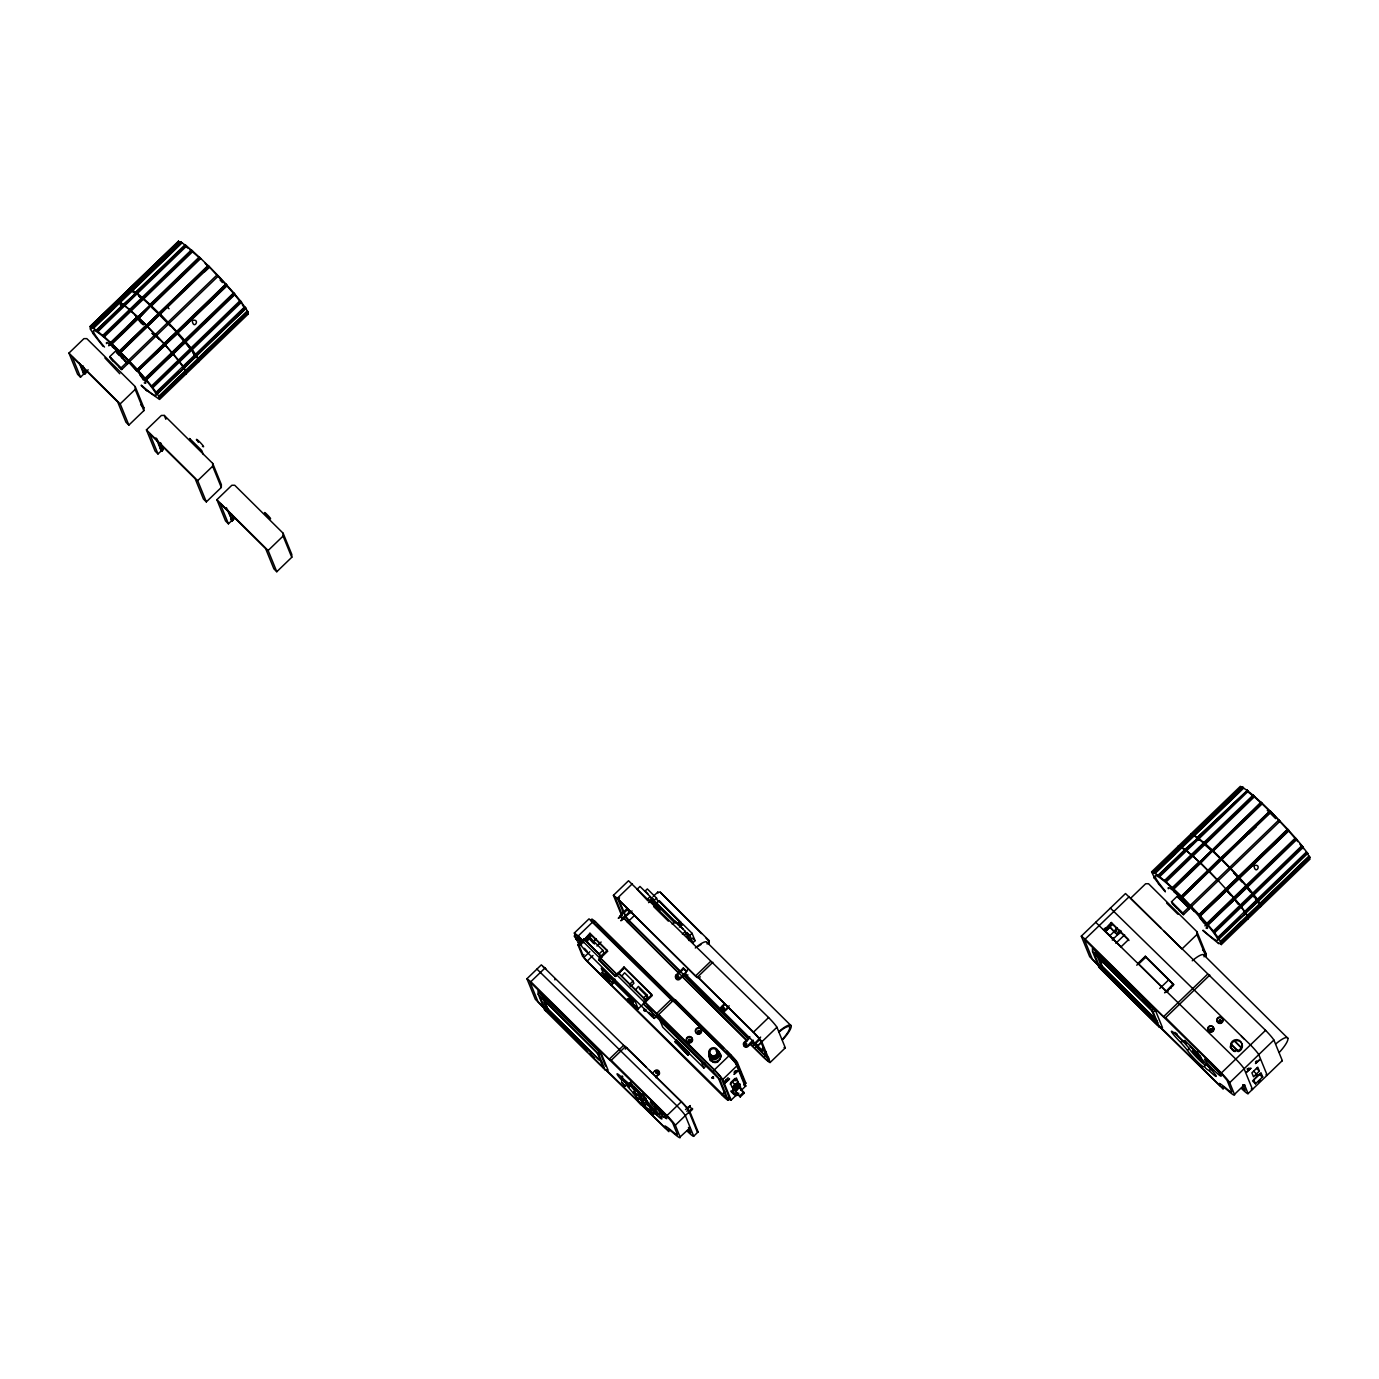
<?xml version="1.0" encoding="UTF-8"?>
<svg xmlns="http://www.w3.org/2000/svg" width="1379" height="1379" viewBox="0 0 1379 1379"><rect width="100%" height="100%" fill="white"/><g stroke="black" fill="none" stroke-linecap="round" stroke-linejoin="round"><path stroke-width="1.5" d="M687.88 1108.061L688.897 1106.803M726.595 1079.119L725.957 1079.981M728.06 1077.62L727.612 1078.74M80.516 377.174L72.242 356.885L117.68 401.944L125.954 422.215L128.868 425.094L143.83 410.666L135.176 389.43L135.228 386.62L86.808 338.631L83.929 338.631L68.95 353.076L77.603 374.295L80.516 377.174L88.153 369.813M143.83 410.666L143.881 407.839L135.228 386.62M157.999 453.967L149.708 433.695L195.163 478.737L203.437 499.026L206.333 501.904L221.312 487.459L212.642 466.24L212.694 463.413L164.273 415.424L161.395 415.441L146.433 429.869L155.086 451.088L157.999 453.967L163.136 449.158L162.015 447.796L160.55 449.209L161.222 450.847M221.312 487.459L221.364 484.65L212.694 463.413M228.431 523.813L220.157 503.525L265.613 548.566L273.887 568.855L276.783 571.733L291.762 557.288L283.091 536.069L283.143 533.242L234.723 485.253L231.844 485.27L216.882 499.698L225.535 520.934L228.431 523.813L233.568 518.987L232.465 517.625L231 519.038L231.672 520.693M291.762 557.288L291.814 554.479L283.143 533.242M708.651 940.168L708.996 943.65L708.651 940.168L660.231 892.179L657.645 892.179L653.112 896.557M1196.955 931.739L1206.004 953.889L1205.953 956.423L1196.903 934.548L1196.955 931.739L1148.535 883.732L1145.656 883.749L1130.694 898.194L1160.842 928.067M1205.574 955.785L1205.625 952.958L1202.591 949.959M544.843 1007.549L544.602 1009.893L605.053 1069.828L608.122 1070.276L601.33 1053.642L538.051 990.915L538.189 994.207L544.602 1009.893L546.067 1008.48M1098.96 967.317L1092.564 951.631L1092.427 948.338L1155.705 1011.066L1162.497 1027.7L1159.411 1027.252L1098.96 967.317L1099.011 964.507M645.648 1009.635C642.752 1012.393 646.682 1007.101 643.924 1010.6M658.076 1073.465L656.766 1071.362L656.094 1073.483M688.707 1040.714L690.224 1039.576M690.534 1039.973L688.983 1040.835M697.791 1031.682L699.636 1031.199L697.808 1031.94M1211.124 1028.786L1210.124 1030.061M1210.141 1029.544L1210.383 1030.492M1211.986 1030.285L1210.469 1030.906M1212.089 1030.044L1211.779 1028.717M1212.434 1030.889L1211.986 1029.768M1219.191 1021.012L1221.104 1020.512L1219.226 1021.27M192.422 319.032L190.957 320.445M1254.166 864.15L1252.684 865.564M589.936 933.255L590.333 934.204L581.524 942.684L589.936 933.255L607.191 950.355L600.037 957.905L616.844 974.557L623.98 967.007L651.853 994.621L644.7 1002.171L715.184 1070.897A10.342 0.983 46 0 1 721.096 1077.792L729.698 1098.649L728.181 1100.166A10.342 0.983 46 0 1 723.682 1096.753L586.73 961.025L582.576 956.164L577.87 944.649L579.352 943.236L577.922 941.84L579.525 945.735M729.698 1098.649L729.646 1098.753A10.342 0.983 46 0 1 728.664 1098.322M723.716 1048.04L595.142 921.465L591.97 919.052L590.505 920.465L672.262 1000.792L673.728 999.379L675.865 1000.327L731.335 1055.331A10.342 0.983 46 0 1 737.248 1062.226L745.832 1083.084L744.332 1084.601A10.342 0.983 46 0 1 743.988 1084.549M745.798 1083.187L745.832 1083.084A10.342 0.983 46 0 1 743.867 1082.032M679.157 977.728L677.158 977.47L679.157 977.211M699.687 1032.164L699.498 1030.699M554.944 979.883L554.944 978.935M690.017 1106.561L690.258 1105.579L685.501 1109.561M734.835 1086.876L736.265 1085.411M735.421 1087.135L737.093 1085.825L735.593 1086.652M620.498 916.397L619.947 916.966M1116.266 929.205L1115.249 931.032L1116.335 930.67M1248.995 1067.984L1247.512 1069.708M755.399 1043.265L755.847 1042.507L755.02 1043.627M727.216 1079.292L723.665 1081.86M735.403 1070.811L734.369 1071.69M736.317 1070.518L734.111 1072.638M626.721 908.761L630.013 912.708L626.721 908.761L618.275 918.242L619.809 917.535M629.548 911.588L620.826 920.776L632.047 910.95M760.639 1037.111L753.348 1044.92L754.882 1044.213M761.966 1041.352L755.899 1047.454L762.156 1042.214M757.76 1045.989L758.398 1045.041L756.933 1046.454L757.76 1045.989L762.294 1050.402M1119.317 931.29L1117.8 933.566L1119.782 932.428M1247.323 1069.225L1247.323 1068.587M113.647 308.189L92.91 328.185L89.859 326.754L129.023 289.038L131.936 290.555L119.766 302.294L117.784 301.742L116.853 300.777L129.023 289.038M179.511 242.204L130.195 289.711L129.264 288.745L178.443 241.325L181.494 242.756L180.632 241.808L131.453 289.228L132.315 290.176L176.874 247.203M129.264 288.745L178.58 241.239M94.341 324.065L106.183 312.637M124.351 295.106L128.919 290.71M129.298 290.348L132.367 287.384M140.055 279.971L146.208 274.042M163.101 257.735L172.323 248.841M119.577 302.466L117.594 301.915L90.773 327.719L90.807 329.271M117.784 301.742L129.954 290.004M166.325 255.149L170.944 250.702M92.048 327.237L119.146 301.76L92.048 327.237L92.91 328.185M118.904 301.346L131.074 289.607L118.904 301.346L124.076 305.138L136.245 293.417L131.074 289.607M131.453 289.228L181.063 242.049L185.786 245.617L185.045 244.755L135.883 292.176L142.813 298.071L148.949 292.141M93.341 328.426L120.007 302.708L123.886 305.328L97.219 331.046L92.479 327.478M120.197 302.518L132.367 290.779M131.884 289.469L132.746 290.417L181.925 242.997M97.219 331.046L96.478 330.184L123.145 304.466L130.264 310.189L140.899 299.915M124.024 304.811L136.193 293.072L123.334 304.276L130.074 310.361L129.505 309.637L102.822 335.356L111.044 342.957L122.886 331.529M96.478 330.184L123.834 304.983M187.372 255.098L191.974 250.65L185.751 245.272L135.883 292.176M181.183 250.064L136.624 293.037L132.746 290.417M97.168 330.701L97.909 331.581L124.575 305.845M124.765 305.673L136.935 293.934L142.416 298.45L141.847 297.726L129.695 309.448L130.264 310.189M137.314 293.572L186.493 246.151M142.813 298.071L142.244 297.347L191.405 249.927L199.627 257.528L165.808 290.124M106.355 333.218L103.391 336.08L97.909 331.581M112.285 327.512L128.592 311.792M152.035 289.176L184.303 258.063M129.505 309.637L130.402 310.413L103.735 336.148L102.822 335.356M137.9 317.049L150.07 305.328L137.9 317.049L131.16 310.964L130.591 310.241L142.761 298.502L141.847 297.726M162.739 293.089L150.449 304.949L143.14 298.14L192.319 250.719M104.304 336.872L130.971 311.154L130.402 310.413M131.16 310.964L143.33 299.226L142.761 298.502M143.709 298.864L192.888 251.443M110.682 342.423L137.348 316.705L146.295 325.478L119.611 351.197L111.044 342.957M150.087 304.414L199.265 256.994L208.195 265.768L159.033 313.188L150.449 304.949M127.333 327.237L137.348 316.705M111.733 343.405L138.4 317.687M146.484 325.306L158.637 313.567L146.484 325.306L138.951 318.049L150.759 305.776L149.708 304.793M151.138 305.397L200.317 257.976M82.826 371.813L84.309 370.399L85.153 371.02L83.671 372.433L82.826 371.813L79.189 362.867M112.095 343.94L138.762 318.221M138.951 318.049L150.759 305.776M151.5 305.931L200.679 258.511M83.74 374.054L83.068 372.399L84.533 370.985L85.963 372.916L84.515 374.295L83.55 373.588M83.878 373.364L85.36 371.951M85.222 372.64L84.395 374.209L85.808 372.554M113.233 361.108L109.734 356.678L115.767 350.869L127.764 363.711L121.731 369.538L118.904 366.728M119.49 350.904L146.157 325.168L164.256 343.974L137.572 369.693L119.611 351.197M159.033 313.188L208.074 265.475L217.348 275.593A45.059 4.275 46 0 1 241.515 303.535M170.875 325.858A45.059 4.275 46 0 0 168.169 323.014L159.326 313.309L208.505 265.888M161.412 316.136L159.619 313.585L208.781 266.164L218.382 275.955L169.1 323.427L178.046 332.839L227.207 285.419L218.382 275.955M120.628 352.024L159.654 314.378M209.212 266.595L159.619 313.585M120.749 352.334L147.415 326.599L146.346 324.996M147.605 326.427L159.774 314.688L158.516 313.257M209.332 266.905L160.154 314.326L169.203 323.375M204.85 271.663L209.28 267.405L205.109 263.372M115.767 350.869L121.973 357.799L123.403 356.42M128.661 360.195L167.686 322.565L168.824 323.737L129.798 361.384M167.962 322.255L217.244 274.766M110.406 358.316L121.731 369.538L121.059 367.917L127.092 362.091M137.228 369.503L163.894 343.785M155.224 334.528L164.084 343.595L176.253 331.856L177.667 333.218L138.279 370.658L146.536 379.794L173.202 354.075L165.135 344.767L177.667 333.218M176.633 331.494L225.811 284.074M164.084 343.595L176.598 332.063M176.995 331.684L226.156 284.264M226.863 285.229L235.102 294.365L185.941 341.785L177.701 332.649L227.207 285.419M138.279 370.658L165.308 345.129L164.446 343.785M145.054 378.311L171.72 352.593L173.392 353.903L185.562 342.164L177.305 333.028M171.91 352.403L184.079 340.665M184.458 340.303L233.637 292.882M145.622 378.742L184.648 341.096M185.027 340.734L234.206 293.313M128.868 425.094L120.197 403.875L135.176 389.43M152.242 386.706L178.908 360.988L179.615 361.884L152.931 387.602L145.967 379.363L157.809 367.934M165.221 360.798L173.202 354.075M184.993 341.733L191.957 349.956L179.804 361.694L172.823 353.472L185.562 342.164M203.816 323.582L234.551 293.934L241.515 302.173L192.353 349.594L185.372 341.354L197.662 329.512M151.5 386.068L178.167 360.35L179.804 361.694M178.356 360.178L190.526 348.439M190.905 348.06L240.084 300.639M179.098 360.815L191.267 349.077M191.647 348.697L240.825 301.277M159.602 379.811L178.874 361.246L179.615 361.884M191.233 349.318L179.063 361.057L184.286 367.831L196.456 356.092L191.233 349.318L191.957 349.956M197.749 343.026L231.569 310.43M157.43 393.739L184.096 368.003L157.43 393.739L156.12 392.274L182.804 366.555L178.874 361.246M182.993 366.366L195.163 354.627M196.404 355.075L246.014 308.31L196.835 355.73L195.542 354.265L244.704 306.845L240.773 301.536L241.515 302.173M178.787 371.485L156.568 392.929L159.705 397.773L186.217 371.675M191.026 359.695L183.424 367.021L186.561 371.865L198.731 360.126L195.594 355.282L196.456 356.092M199.11 359.764L195.973 354.92L245.152 307.5L248.272 312.343L199.11 359.764L198.18 358.85L247.358 311.43L248.272 312.343M196.008 355.437L184.286 367.831M158.619 396.48L185.286 370.761L183.235 367.21M185.475 370.572L197.645 358.833M198.024 358.471L247.203 311.051M191.715 365.09L185.631 370.951L186.251 373.726M248.117 311.964L158.809 398.41L158.775 396.859L185.441 371.141L185.475 372.692M197.835 360.764L198.766 361.729L159.585 399.445L146.191 390.033M198.076 360.471L199.007 361.436L248.306 313.947L247.358 311.43M160.309 448.623L161.774 447.192L162.619 447.83L161.153 449.244L160.309 448.623L155.93 437.884M162.825 448.744L161.033 450.381L161.998 451.105L163.136 449.158M161.877 451.019L163.291 449.347M206.333 501.904L197.68 480.668L212.642 466.24M226.38 507.713L231.603 519.073L233.068 517.659L231.655 514.177M231.81 519.986L233.275 518.573M232.327 520.848L233.568 518.987L232.327 520.848L231.482 520.211L233.74 519.176M276.783 571.733L268.129 550.514L283.091 536.069M587.506 1051.884L535.311 999.258L526.933 978.745L541.326 964.852L681.416 1101.649A12.394 1.172 46 0 1 689.724 1111.353L698.119 1131.935L693.723 1136.175A12.394 1.172 46 0 1 687.397 1131.366M575.715 936.41L574.336 933.031L589.005 918.879L592.884 921.827L729.095 1055.676A12.394 1.172 46 0 1 737.403 1065.364L745.798 1085.945L741.402 1090.203M621.791 915.863L613.414 895.333L628.531 880.75L768.603 1017.547A12.394 1.172 46 0 1 776.929 1027.252L785.323 1047.833L770.206 1062.416A12.394 1.172 46 0 1 763.88 1057.59L750.142 1043.989M579.456 938.341L577.077 940.633L574.353 936.048L575.836 934.634L582.8 940.806M526.933 978.745L530.812 981.693L545.222 967.817M574.336 933.031L578.215 935.979L592.884 921.827M613.414 895.333L617.292 898.298L632.409 883.715M575.664 939.237L577.129 937.823M574.353 936.048L577.525 938.444L578.99 937.03M593.677 922.879L595.142 921.465M622.377 915.242L614.913 896.936L618.068 899.349L619.533 897.936M644.7 1002.171L643.424 1004.05L718.58 1078.516L726.664 1098.322L587.126 961.129L583.92 957.388L579.301 946.063L582.059 943.391M585.506 940.547L588.454 937.72L593.349 943.202M583.748 938.754L585.265 941.15L591.143 935.565M586.575 941.564L590.35 937.927L602.847 950.321L604.002 953.13L600.227 956.767L599.072 953.958L586.644 941.754M624.239 912.726L627.186 909.899M582.576 956.164L584.041 954.751M583.92 957.388L589.781 951.717M596.952 946.028L601.123 942.012M647.234 899.367L650.164 896.54L640.011 886.456L637.081 889.3L647.82 900.78M746.78 1040.369L627.29 921.913L628.755 920.5L624.601 915.656M587.126 961.129L593.004 955.475M748.487 1038.904L629.152 920.603L633.995 915.932M627.876 922.499L629.341 921.086M648.578 902.659L651.526 899.832L650.164 896.54M647.975 893.885L645.113 891.058L647.32 888.938L656.542 898.091L654.336 900.211L651.509 897.401M599.072 953.958L602.847 950.321M656.473 903.452L659.041 900.59L681.192 922.551L682.002 924.533L679.33 927.102M623.98 967.007L624.359 967.937L615.568 976.435L598.762 959.784L600.037 957.905M598.762 959.784L607.57 951.303L607.191 950.355M546.015 1011.307L547.48 1009.876L559.581 1021.891M602.571 976.435L604.036 975.022L601.261 968.23L635.426 1002.102L638.201 1008.876L629.479 1000.24L628.824 998.637L633.513 1002.55L630.582 998L607.07 974.677L604.985 973.419L612.741 983.658L604.036 975.022M615.31 976.194L624.118 967.696M612.086 982.055L615.034 979.228M672.228 924.137L675.158 921.31L685.311 931.377L689.086 940.581M611.276 985.071L614.189 982.262L630.927 998.844L628.014 1001.654M681.312 922.827L678.64 925.412L681.192 922.551M683.157 929.36L680.623 926.274L682.829 924.154L692.051 933.29L695.068 940.702L692.879 942.822L690.017 939.995L687.001 932.583L684.811 934.703M633.013 981.09L633.909 983.296L630.686 986.381L629.807 984.192L633.013 981.09L624.601 972.764L621.601 976.401M682.381 934.204L685.311 931.377M692.879 942.822L689.862 935.41L692.051 933.29M646.803 994.759L647.699 996.965L644.476 1000.051L643.597 997.862L646.803 994.759L638.391 986.433L635.391 990.07M636.719 1010.29L642.597 1004.636M643.424 1004.05L652.233 995.569L624.359 967.937M676.124 974.936L683.312 968.006L686.708 971.368L679.519 978.314A2.465 2.379 -22.2 0 1 676.072 978.332A2.465 2.379 -22.2 0 1 676.124 974.936L676.468 975.798A2.465 2.379 -22.2 0 0 676.417 979.176A2.465 2.379 -22.2 0 0 679.864 979.159L684.174 975.143M676.468 975.798L683.708 968.954L683.312 968.006M603.433 1067.949L597.417 1053.194L599.469 1051.212M601.33 1053.642L598.641 1054.125L538.189 994.207L539.654 992.794L600.106 1052.711L598.641 1054.125L605.053 1069.828M530.812 981.693L609.122 1059.313L623.532 1045.437M644.51 1001.688L656.525 1013.599L671.194 999.447M617.292 898.298L695.602 975.918L710.719 961.335M643.235 1003.584L656.128 1016.357L657.593 1014.944M578.68 938.737L581.869 946.58L584.472 949.614L652.37 1016.926L654.353 1018.426L656.025 1016.806M609.122 1059.313L611.259 1060.279L625.652 1046.385M656.525 1013.599L658.662 1014.565L673.331 1000.396M695.602 975.918L697.74 976.866L712.857 962.283M625.256 1049.143L626.721 1047.73L646.492 1067.312M656.128 1016.357L658.248 1017.306L659.714 1015.892M672.262 1000.792L674.4 1001.74L675.865 1000.327M618.068 899.349L696.671 977.263L698.808 978.211L700.273 976.797M622.119 1080.602A11.79 1.12 46 0 1 617.085 1073.793A11.79 1.12 46 0 1 624.135 1079.585L629.152 1083.86L631.117 1081.825M675.038 1041.559L676.503 1040.145L689.241 1052.78L688.224 1055.314L675.038 1041.559L688.224 1055.314M626.273 1084.187L628.962 1086.842L631.772 1084.135M675.486 1042.679L676.503 1040.145M652.215 1073.414L655.042 1070.69A2.465 2.379 -22.2 0 1 658.507 1070.673A2.465 2.379 -22.2 0 1 658.438 1074.051L655.921 1077.671M729.198 1005.808L724.94 1009.911A2.465 2.379 -22.2 0 1 721.493 1009.928A2.465 2.379 -22.2 0 1 721.545 1006.549L724.389 1003.809M638.201 1099.235C631.323 1092.289 641.597 1101.218 638.201 1099.235A11.79 1.12 46 0 1 633.099 1092.857L634.909 1091.117M728.164 1007.997L725.285 1010.755A2.465 2.379 -22.2 0 1 721.838 1010.773A2.465 2.379 -22.2 0 1 721.889 1007.394L724.768 1004.619M655.611 1076.792L658.438 1074.051M687.776 1054.194L689.241 1052.78M644.976 1095.874L642.166 1098.598L643.079 1100.838L645.889 1098.115M646.872 1100.528L644.062 1103.252L644.976 1105.493L647.785 1102.769M703.928 1068.001L701.308 1061.606L660.127 1020.77L662.73 1027.165L703.928 1068.001L705.824 1066.157L704.531 1062.95M605.726 1069.966L668.867 1131.659L667.97 1129.091A29.735 2.81 46 0 1 673.986 1133.521L674.952 1134.348A21.823 2.068 46 0 0 680.226 1137.296L675.331 1125.23A12.394 1.172 46 0 0 667.005 1115.542L681.416 1101.649M736.989 1094.443L731.129 1100.097L722.734 1079.516A12.394 1.172 46 0 0 714.408 1069.828L729.095 1055.676M770.206 1062.416L761.811 1041.834A12.394 1.172 46 0 0 753.486 1032.13L768.603 1017.547M658.248 1017.306L712.995 1071.586L714.46 1070.156M674.4 1001.74L729.146 1056.004L730.611 1054.59M753.279 1040.162L747.521 1045.713A2.465 2.379 -22.2 0 1 744.057 1045.73A2.465 2.379 -22.2 0 1 744.126 1042.352L749.866 1036.801M752.158 1042.558L747.866 1046.558A2.465 2.379 -22.2 0 1 744.419 1046.575A2.465 2.379 -22.2 0 1 744.47 1043.196L748.728 1039.094M755.347 1043.782L759.657 1039.628M686.863 1111.405L688.104 1109.63A10.342 0.983 46 0 0 682.191 1102.735L649.526 1070.328M728.215 1100.08L719.855 1079.585L721.32 1078.171M744.367 1084.497L736.007 1064.002L737.472 1062.588M675.331 1125.23L689.724 1111.353M722.734 1079.516L737.403 1065.364M761.811 1041.834L776.929 1027.252M688.552 1113.181C694.533 1107.147 693.603 1109.785 688.38 1106.785M730.542 1082.756L734.938 1078.499L738.006 1081.894L732.146 1087.548L730.525 1083.584M730.232 1084.17L736.386 1077.93L738.006 1081.894M721.769 1094.598L724.716 1091.772M751.555 1041.938L763.794 1054.073L766.31 1051.643M680.106 1136.951L690.224 1127.66A21.823 2.068 46 0 1 688.759 1127.608M749.831 1043.386L763.552 1056.986L765.707 1056.228A10.342 0.983 46 0 0 768.775 1058.9M732.732 1087.928L733.887 1090.048L732.732 1087.928C734.714 1080.533 741.195 1086.29 737.972 1082.877M733.197 1088.393L738.437 1083.342M733.404 1089.6L738.644 1084.532M739.816 1084.325L733.18 1090.737L734.783 1094.667C735.438 1092.185 736.179 1098.667 738.782 1093.133M741.402 1090.599L739.609 1083.48L732.37 1090.461L734.059 1094.581L731.198 1091.685M739.799 1095.822L743.643 1092.116L739.299 1087.807L735.438 1091.513L740.247 1096.926L744.091 1093.219L743.643 1092.116M1155.55 1022.856L1089.686 956.681L1081.308 936.169L1125.505 893.54L1265.577 1030.337A12.394 1.172 46 0 1 1273.886 1040.042L1282.298 1060.623L1248.098 1093.599A12.394 1.172 46 0 1 1241.772 1088.789M1159.118 884.267L1153.895 877.509L1154.757 878.302L1151.586 871.856L1190.766 834.157L1193.68 835.674L1192.818 834.726L1180.648 846.465L1185.819 850.257L1193.421 842.931M1238.618 792.322L1194.059 835.295L1191.008 833.847L1240.324 786.358L1243.22 787.874M1152.516 872.821L1241.238 787.323M1178.631 847.93L1183.199 843.534M1217.312 810.645L1220.381 807.68M1158.946 876.165L1158.205 875.303L1184.889 849.567L1185.63 850.447L1158.946 876.165L1153.792 872.355L1193.249 834.95L1197.972 838.518M1193.197 834.347L1242.807 787.168L1193.197 834.347L1194.059 835.295M1081.308 936.169L1085.187 939.116L1129.384 896.505M1175.391 853.308L1154.654 873.303L1151.741 871.787M1189.112 840.07L1181.51 847.395L1178.269 846.137L1181.32 847.585M1155.085 873.545L1181.751 847.826L1185.63 850.447M1181.941 847.637L1194.111 835.898M1193.628 834.588L1194.49 835.536L1243.668 788.116L1247.53 790.736M1185.078 849.395L1197.937 838.191L1185.078 849.395L1191.801 855.48L1191.232 854.756L1164.565 880.474L1165.134 881.198L1190.318 856.911M1197.627 837.294L1247.478 790.391L1197.627 837.294L1198.368 838.156L1242.927 795.183M1158.205 875.303L1185.578 850.102L1184.889 849.567M1121.213 946.683L1128.556 939.599L1111.302 922.499L1104.165 930.049M1158.894 875.82L1159.653 876.682L1186.319 850.964M1204.16 843.569L1198.679 839.053L1186.509 850.791L1191.99 855.29L1204.16 843.569L1203.591 842.845L1191.422 854.566L1199.454 862.358L1172.771 888.076L1164.565 880.474M1198.317 837.811L1199.058 838.673L1248.219 791.253L1253.718 795.769M1104.355 930.532L1111.698 923.447L1111.302 922.499M1104.803 931.325L1107.561 928.653M1105.406 931.204L1109.819 926.964L1116.076 933.549L1113.801 931.221L1114.422 931.98M1104.803 928.705L1106.648 930.48L1112.198 924.654M1238.342 810.593L1204.539 843.19L1203.97 842.466L1253.149 795.045L1254.045 795.821L1204.884 843.258L1212.193 850.067L1260.992 802.113L1269.938 810.886L1220.76 858.307L1211.831 849.533M1242.962 806.146L1252.184 797.252M1165.462 881.267L1192.145 855.532L1191.232 854.756M1203.591 842.845L1204.488 843.62L1192.335 855.359L1191.422 854.566M1109.905 935.651L1114.301 931.411M1166.048 881.991L1192.714 856.256M1204.488 843.62L1205.074 844.344L1192.904 856.083L1199.644 862.168L1211.796 850.429L1199.644 862.168M1205.453 843.982L1254.614 796.562L1261.354 802.647L1258.286 805.612M1094.168 953.51L1095.633 952.096L1153.258 1009.204L1151.793 1010.617L1157.808 1025.373L1100.183 968.248L1094.168 953.51L1151.793 1010.617M1112.629 939.547L1121.42 931.066M1172.409 887.542L1199.092 861.823L1208.021 870.597L1220.26 858.376L1181.355 896.316L1172.771 888.076M1219.863 842.655L1252.132 811.541M1115.835 943.305L1124.643 934.807M1173.477 888.524L1200.144 862.806M1181.355 896.316L1208.021 870.597L1200.333 862.616L1212.503 850.895L1211.451 849.895M1212.882 850.515L1262.044 803.095M1173.839 889.059L1200.506 863.34M1200.695 863.151L1212.503 850.895M1213.244 851.05L1262.406 803.629M1100.046 964.593L1103.579 961.18L1115.577 973.074M1100.183 968.248L1102.235 966.265L1097.736 955.216M1176.39 907.641L1171.478 901.797L1177.511 895.988L1189.508 908.83L1183.475 914.656L1179.217 910.45M1220.76 858.307L1270.231 811.007L1221.07 858.427L1221.88 859.996M1270.524 811.283L1221.346 858.703L1239.79 877.958L1288.951 830.537L1270.524 811.283L1279.074 820.712A45.059 4.275 46 0 1 1297.829 841.638M1218.278 880.647L1227.051 890.248L1200.368 915.966L1182.355 897.143L1209.038 871.407L1207.901 870.287M1218.209 880.767L1209.228 871.235L1221.398 859.496L1220.26 858.376M1221.777 859.134L1270.938 811.714M1182.492 897.436L1209.038 871.407M1209.349 871.545L1221.398 859.496M1221.897 859.427L1271.076 812.007M1248.857 833.899L1256.252 826.762M1181.234 900.521L1183.716 902.917L1185.147 901.521M1190.284 905.382L1229.43 867.667L1230.568 868.856L1191.422 906.555M1229.706 867.374L1278.988 819.884M1172.133 903.417L1183.475 914.656L1182.803 913.019L1188.836 907.21M1230.826 868.546L1280.126 821.074M1173.805 984.606L1145.346 956.25L1138.02 963.335L1166.875 992.208M1136.744 965.214L1145.484 956.94M1138.399 964.266L1145.742 957.198L1145.346 956.25M1198.972 914.622L1225.638 888.903M1237.997 876.975L1225.828 888.714L1227.241 890.076L1239.393 878.337L1230.568 868.856M1238.376 876.613L1287.538 829.193M1199.316 914.811L1225.983 889.093M1226.172 888.903L1238.342 877.165M1238.721 876.803L1287.9 829.382M1226.689 890.058L1234.929 899.194L1208.263 924.913L1200.023 915.777L1227.051 890.248M1239.049 878.147L1247.288 887.283L1235.119 899.005L1226.879 889.869L1239.393 878.337M1288.607 830.348L1296.846 839.483L1247.667 886.904L1239.428 877.768L1288.951 830.537M1206.797 923.43L1233.464 897.695M1233.653 897.522L1245.823 885.783M1246.202 885.421L1295.364 838.001M1207.349 923.861L1234.033 898.125M1234.222 897.953L1246.375 886.214M1246.771 885.852L1295.932 838.432M1196.903 934.548L1181.941 948.993L1163.859 931.066M1240.652 906.106L1241.341 907.003L1214.675 932.721L1207.694 924.482L1235.119 899.005M1247.288 887.283L1234.567 898.574L1241.531 906.813L1253.701 895.074L1253.011 894.195L1213.934 932.083L1219.174 938.84L1245.84 913.122L1218.726 938.185M1296.846 839.483L1303.258 847.292L1254.08 894.712L1247.116 886.473L1250.184 883.508M1256.338 877.578L1288.589 846.465M1213.244 931.187L1239.911 905.469L1241.531 906.813M1240.1 905.279L1252.27 893.558L1246.719 886.852M1252.649 893.178L1301.81 845.758M1303.258 847.292L1302.517 846.654L1307.74 853.411L1258.579 900.832L1253.356 894.075L1302.552 846.396M1159.739 988.519L1168.547 980.021M1217.864 937.392L1244.53 911.674L1240.617 906.365L1241.341 907.003M1245.582 912.295L1258.2 901.211L1246.03 912.95L1244.72 911.485L1256.89 899.746L1252.959 894.437M1257.269 899.384L1306.447 851.963M1241.255 921.965L1220.518 941.978L1221.432 942.891L1218.312 938.048L1240.531 916.604M1302.276 857.066L1257.717 900.039L1260.854 904.883L1259.923 903.969L1309.085 856.549L1310.016 857.462L1220.398 943.598L1218.415 943.046M1307.309 852.756L1258.579 900.832M1173.219 983.865L1164.6 992.828M1165.445 992.466L1172.771 985.382M1165.841 992.294L1170.771 987.536M1220.363 941.598L1247.03 915.88L1244.978 912.329L1245.84 913.122M1247.219 915.69L1259.389 903.952L1257.338 900.401L1245.168 912.14L1248.288 916.983L1260.458 905.245L1259.389 903.952M1259.768 903.59L1308.93 856.169L1306.896 852.618L1307.74 853.411M1254.976 908.727L1247.374 916.07L1248.133 918.776M1221.277 942.512L1248.098 917.173L1247.03 915.88M1260.699 904.503L1309.86 857.083L1308.93 856.169M1220.398 943.598L1221.329 944.563L1260.492 906.848L1259.544 904.331M1308.981 858.169L1310.05 859.065L1260.889 906.486L1259.82 905.589M1085.187 939.116L1163.497 1016.737L1207.694 974.126M1163.497 1016.737L1165.634 1017.702L1209.814 975.074M1203.781 1066.45A11.79 1.12 46 0 1 1202.178 1066.001L1200.661 1064.76A11.79 1.12 46 0 1 1187.474 1050.281L1180.717 1042.438L1183.682 1040.99A11.79 1.12 46 0 1 1188.646 1044.351A11.79 1.12 46 0 1 1198.334 1054.711L1206.953 1065.209A11.79 1.12 46 0 1 1216.226 1076.016A11.79 1.12 46 0 1 1209.176 1070.638C1200.747 1066.432 1205.987 1061.416 1210.986 1068.897L1209.176 1070.638M1187.474 1050.281L1189.129 1048.23L1182.527 1040.697A11.79 1.12 46 0 1 1174.908 1032.337M1160.101 1027.389L1223.225 1089.082L1222.346 1086.514A29.735 2.81 46 0 1 1228.361 1090.944L1229.327 1091.772A21.823 2.068 46 0 0 1234.584 1094.719L1229.706 1082.653A12.394 1.172 46 0 0 1221.38 1072.965L1265.577 1030.337M1229.706 1082.653L1273.886 1040.042M1234.481 1094.374L1244.479 1084.739L1248.098 1093.599M1259.372 1071.138L1253.511 1076.792L1251.891 1072.845L1257.769 1067.174L1259.372 1071.138L1256.545 1068.329M1255.424 1083.842L1262.664 1076.861L1260.975 1072.741L1253.752 1079.705L1255.424 1083.842L1252.563 1080.929L1259.837 1074.051L1262.664 1076.861M1256.614 1060.916L1255.476 1061.899M713.615 1078.464L711.719 1077.551M1220.88 1021.615C1217.985 1023.252 1219.381 1017.116 1221.001 1020.443M89.859 326.754L116.663 300.95L117.594 301.915M168.824 323.737L176.253 331.856M248.168 314.016L247.237 313.05M198.61 361.815L197.697 360.85M199.007 361.436L198.18 358.85M1190.766 834.157L1191.577 836.743L1190.801 836.208M1229.43 867.667L1221.518 859.806M1218.088 880.836L1209.159 871.718M1260.492 906.848L1259.423 905.969M1221.329 944.563L1220.518 941.978M746.66 1045.747L745.16 1044.886L746.694 1044.006M1092.564 951.631L1153.016 1011.548L1155.705 1011.066M132.315 290.176L129.402 288.659M192.474 442.331L200.455 450.45M623.222 1080.498L626.669 1083.722M626.928 1084.359L625.98 1082.687M635.547 1089.651L636.184 1090.858M641.907 1102.149L643.166 1102.838M652.508 1108.992C652.922 1111.577 659.748 1115.215 652.06 1109.268M655.387 1112.577L653.836 1110.474M1221.087 1020.994L1219.829 1022.563M1210.831 1030.751L1210.004 1028.734L1212.003 1029.286M624.584 1046.764L626.721 1047.73M1180.648 846.465L1153.792 872.355M1218.846 943.753L1202.988 930.722M1194.49 835.536L1198.368 838.156M637.822 1094.495L639.597 1096.167M1210.141 1029.941L1211.865 1028.958M713.632 1077.051C710.685 1079.809 714.943 1074.482 711.909 1078.016M1110.388 908.123L1250.46 1044.92A12.394 1.172 46 0 1 1258.768 1054.625L1267.18 1075.206A12.394 1.172 46 0 1 1265.939 1074.81M1095.702 922.275L1235.774 1059.072A12.394 1.172 46 0 1 1244.099 1068.777L1252.494 1089.358A12.394 1.172 46 0 1 1251.253 1088.962M1241.841 1087.928L1245.099 1090.41L1242.824 1084.842M103.063 346.319L92.6 333.046M593.47 920.655L595.918 922.517M763.794 1054.073L768.689 1057.796M542.826 966.455L545.998 968.868M536.931 969.109L677.003 1105.906A12.394 1.172 46 0 1 685.329 1115.594L693.723 1136.175M687.466 1130.504L690.724 1132.986L688.466 1127.401M1182.492 1040.628L1178.511 1037.008A11.79 1.12 46 0 0 1171.46 1031.63A11.79 1.12 46 0 0 1180.717 1042.438M1199.058 838.673L1204.539 843.19M1159.653 876.682L1165.134 881.198M1196.92 1051.505L1197.92 1052.315M202.437 446.244C207.505 449.657 194.146 435.626 196.783 440.349M269.594 518.401C273.904 521.296 262.562 509.385 264.802 513.384M642.562 1094.081L643.545 1094.892M630.341 1084.721L632.375 1086.1L630.306 1083.032M635.822 1089.944L637.201 1091.013M623.601 1080.602L625.376 1082.274M637.615 1092.392L639.27 1093.65L637.719 1092.289M656.956 1108.526L657.852 1109.112M644.441 1098.718L646.475 1099.821M646.355 1103.372L648.389 1104.751L643.734 1098.856M651.836 1110.405L649.406 1109.026A11.79 1.12 46 0 1 647.802 1108.578L646.286 1107.337A11.79 1.12 46 0 1 642.355 1103.648M1203.97 842.466L1204.884 843.258M1252.27 893.558L1253.701 895.074M142.244 297.347L143.14 298.14M192.353 349.594L191.612 348.956L195.542 354.265M129.695 309.448L130.591 310.241M152.931 387.602L152.207 386.965L156.12 392.274M145.864 389.981L146.76 390.757L141.244 385.603M644.441 1002.309L615.896 974.022M1205.074 844.344L1211.796 850.429M1177.511 895.988L1178.769 898.143M1218.071 1070.087L1210.521 1062.226M1183.492 1041.059L1186.75 1043.541L1184.664 1040.456M1213.158 1070.363L1206.625 1063.709M143.33 299.226L150.07 305.328M130.971 311.154L137.71 317.239M647.199 1006.084L648.096 1006.773L647.527 1005.929M657.318 1108.819L660.024 1111.646M638.063 1094.874L639.994 1096.788M1256.89 899.746L1258.2 901.211M1199.282 861.634L1200.333 862.616M1244.53 911.674L1246.03 912.95M244.704 306.845L246.014 308.31M137.538 316.515L138.59 317.515M182.804 366.555L184.096 368.003M763.552 1056.986L764.242 1057.641A10.342 0.983 46 0 0 768.741 1061.072L760.174 1040.111A10.342 0.983 46 0 0 754.261 1033.216L698.808 978.211M1269.438 810.99L1262.957 804.733A45.059 4.275 46 0 0 1247.168 791.494M1212.865 851.429L1220.381 858.686M151.121 306.31L158.637 313.567M144.536 324.358L139.313 319.325A45.059 4.275 46 0 0 136.349 316.584M268.836 517.694L267.078 515.953M636.615 1090.634L638.098 1092.151M654.439 1111.612L653.456 1110.629M640.511 1099.821L643.062 1102.941M640.408 1099.925L642.942 1102.7M654.008 1112.439L654.801 1113.215A11.79 1.12 46 0 0 661.851 1118.593A11.79 1.12 46 0 0 652.595 1107.785L643.976 1097.288A11.79 1.12 46 0 0 634.288 1086.928A11.79 1.12 46 0 0 629.307 1083.566M1192.111 836.743L1191.042 835.45L1191.956 836.363L1191.921 834.812M1208.09 870.115L1209.228 871.235M1181.234 896.005L1182.355 897.143M1178.166 897.608L1181.01 900.418M1171.478 901.797L1182.803 913.019M1166.617 903.055L1177.959 914.277M1204.091 955.251L1287.831 1038.249A19.047 4.378 -45.3 0 1 1279.436 1052.246M1241.393 1036.215L1244.427 1039.232M1234.946 1041.266L1241.221 1047.506M1234.343 1040.938L1241.686 1048.23M1111.698 923.447L1128.953 940.547M1145.742 957.198L1173.598 984.813M1231.119 1044.058L1238.463 1051.332M1231.499 1045.006L1237.704 1051.057M1259.544 1074.344L1262.371 1077.137M1114.732 932.445L1109.819 926.964M1230.051 1046.937L1234.464 1051.298M1253.614 1071.155L1256.441 1073.965M1103.39 929.291L1121.523 947.27M1165.634 1017.702L1221.38 1072.965M1123.058 980.503L1133.555 990.898M1142.553 999.809L1150.034 1007.239M1102.235 966.265L1156.826 1020.374M1101.545 966.076L1155.499 1019.564M1157.757 1022.46L1101.649 966.834L1095.633 952.096M1100.718 966.472L1103.734 969.454M1114.284 979.917L1121.816 987.381M1129.349 994.845L1139.899 1005.308M1145.915 1011.272L1154.964 1020.236M1103.2 970.42L1092.358 959.094L1084.29 939.358L1220.587 1072.741L1227.034 1080.24L1231.637 1091.547A17.737 1.672 46 0 1 1230.068 1091.478L1229.516 1091.082A17.737 1.672 46 0 1 1227.448 1089.444A33.82 3.206 46 0 0 1219.277 1083.411L1220.294 1085.928L1153.637 1020.408M1107.785 974.97L1116.956 984.054M1123.075 990.105L1130.711 997.689M1138.347 1005.257L1145.983 1012.824M167.773 307.517L169.048 308.775M197.8 359.212L198.731 360.126M185.286 370.761L186.372 372.054M116.439 352.49L119.266 355.299M124.937 360.919L127.764 363.711L121.973 357.799M701.48 933.617L660.231 892.179M706.014 938.116L709.03 941.116M707.134 942.478L791.098 1025.7A19.047 4.378 -45.3 0 1 782.72 1039.697M109.734 356.678L121.059 367.917M659.369 901.435L681.536 923.396M682.002 924.533L659.041 900.59M678.468 922.344L681.416 925.275M687.001 932.583L689.862 935.41M692.448 938.082L695.068 940.702M651.491 897.97L682.881 929.084M656.37 903.176L678.52 925.137M104.89 357.937L119.766 373.743M651.526 899.832L675.038 923.154M649.595 899.797L660.058 910.174M653.698 906.606L668.384 921.172M140.865 404.84L143.881 407.839M68.95 353.076L120.197 403.875M146.433 429.869L197.68 480.668M216.882 499.698L268.129 550.514M697.74 976.866L753.486 1032.13M683.656 968.851L685.397 970.626L685.018 969.696M754.882 1042.662L757.433 1045.179M685.811 974.591L754.641 1042.817M628.755 920.5L681.174 972.454M684.225 975.487L748.245 1038.956M751.296 1041.972L754.347 1044.989M757.399 1048.023L765.017 1055.573M678.416 972.884L623.067 917.345M683.001 977.418L747.09 1040.955M619.809 915.984L622.36 918.517M726.733 1051.039L736.196 1061.537M597.4 924.344L674.055 1000.309M590.333 934.204L607.57 951.303M734.921 1079.654L735.11 1080.929M740.73 1088.945L740.937 1090.134M639.287 988.622L647.699 996.965M744.091 1093.219L738.713 1086.376L734.869 1090.082L740.247 1096.926M732.249 1081.912L735.076 1084.721M585.489 939.961L588.402 942.84M618.223 972.54L629.807 984.192M630.237 984.468L643.597 997.862M584.093 939.202L602.14 957.112M618.619 973.436L646.13 1000.689M658.662 1014.565L714.408 1069.828M578.215 935.979L582.593 940.323M599.848 957.422L616.637 974.074M582.852 941.254L600.882 959.129M577.525 938.444L581.317 942.219M598.572 959.319L615.568 976.435M581.524 942.684L575.853 937.634L577.077 940.633M730.973 1090.892L734.783 1094.667M616.275 982.296L613.448 979.486L614.603 982.313M577.87 944.649L579.301 946.063M601.33 972.609L610.07 981.262M628.324 999.361L635.943 1006.929M627.376 998.724L636.512 1007.773M611.259 1060.279L667.005 1115.542M654.68 1105.872L662.316 1114.784M659.627 1112.112L662.42 1114.68M597.417 1053.194L539.792 996.086L545.825 1010.824L547.877 1008.842L543.36 997.793M638.132 1094.598L643.183 1100.735L640.39 1098.167M649.768 1106.148L656.611 1112.715L657.421 1115.059L650.698 1108.388L649.871 1106.044M626.376 1084.084L629.065 1086.755L621.326 1077.947L622.239 1080.188L621.429 1077.844M640.494 1098.08L643.183 1100.735M650.785 1108.285L657.524 1114.956M638.684 1097.925L644.165 1103.148L645.079 1105.389L642.39 1102.717L644.976 1105.493M602.502 1063.002L547.153 1008.308L544.015 1000.637M598.969 1059.882L546.222 1007.601L544.033 1002.24M562.615 1024.89L591.384 1053.401M546.343 1009.049L550.859 1013.531M559.908 1022.477L568.941 1031.44M576.474 1038.921L587.023 1049.367M548.894 1013.048L537.982 1001.671L529.932 981.934L666.229 1115.318L672.659 1122.816L677.261 1134.124A17.737 1.672 46 0 1 675.693 1134.055L675.141 1133.659A17.737 1.672 46 0 1 673.073 1132.004A33.82 3.206 46 0 0 664.902 1125.988L665.919 1128.505L606.45 1070.104M554.944 1019.047L564.028 1028.062M571.613 1035.577L579.18 1043.076M589.781 1053.59L594.332 1058.089M590.54 1054.901L601.175 1065.433M626.342 1085.014L633.099 1092.857M1183.716 902.917L1189.508 908.83M147.415 326.599L155.62 335.131A45.059 4.275 46 0 1 159.654 339.389M152.724 332.563L155.431 335.304A45.059 4.275 46 0 1 159.464 339.562M152.276 333.218L154.638 335.631M152.086 333.408L154.448 335.804M581.852 941.323L583.507 942.753L582.231 941.133M729.146 1056.004L729.87 1056.745A10.342 0.983 46 0 1 735.783 1063.64L736.007 1064.002M712.995 1071.586L713.719 1072.328A10.342 0.983 46 0 1 719.631 1079.205L719.855 1079.585M1247.409 917.621L1248.323 918.586L1247.064 917.88M1178.459 845.965L1179.338 847.034M178.443 241.325L179.391 243.842L178.615 243.29M128.885 289.107L129.798 290.073M185.527 372.571L186.406 373.657M629.703 1084.842L634.495 1090.41M641.838 1094.202L646.113 1099.184M1242.358 786.926L1243.668 788.116M1180.458 846.637L1181.751 847.826M118.715 301.518L120.007 302.708M137.572 369.693L138.641 370.848M647.751 1005.584L650.354 1008.618L654.353 1018.426M1198.782 1054.452L1190.198 1046.42L1200.85 1057.245M164.946 344.94L171.72 352.593M265.44 514.16L266.216 515.039M197.542 441.246L198.455 442.28M593.746 942.995L594.59 944.029M636.633 1091.341L635.926 1090.324M640.097 1096.684L640.787 1097.718M624.515 1081.894L623.704 1080.964M624.411 1081.998L623.463 1080.619M1246.788 789.874L1248.219 791.253M1197.231 837.656L1198.679 839.053M135.504 292.538L136.935 293.934M123.145 304.466L123.886 305.328M629.152 920.603L625.928 916.863L618.671 899.091M623.118 917.069L627.29 921.913M231 519.038L232.293 520.572M160.55 449.209L161.998 451.105M83.068 372.399L84.378 373.933M1234.377 898.763L1239.911 905.469M1165.358 891.868L1158.394 883.629L1159.084 884.525M172.634 353.645L178.167 360.35M659.765 1111.112L660.282 1111.991M657.318 1109.423L656.818 1108.544M640.528 1097.184L641.045 1098.063M1253.149 795.045L1254.614 796.562M1213.968 931.825L1214.675 932.721M699.705 1031.164L698.119 1030.337L697.912 1032.164M690.241 1039.266L690.689 1040.18M690.603 1039.938L689.017 1039.111L688.966 1041.162M688.621 1040.473L690.207 1041.3L690.5 1039.714M1240.79 906.175L1244.72 911.485M1199.782 1055.659L1200.488 1056.607M1176.459 1033.336L1177.166 1034.302M622.101 1075.913L622.808 1076.878M1105.113 927.998L1106.648 930.48M93.014 333.201L90.049 328.719M1256.717 900.384L1257.131 902.676M1153.016 1011.548L1159.411 1027.252M737.007 1063.519L743.471 1079.361M657.645 892.179L658.024 893.127M735.99 1086.98L737.11 1089.72M656.542 898.091L658.042 901.797M735.49 1093.995L736.162 1095.65M617.878 899.177L623.842 913.812M689.086 1111.853L696.688 1130.487M629.048 994.948L630.203 997.775M655.042 1070.69L655.387 1071.535A2.465 2.379 -22.2 0 1 655.904 1071.155M590.35 937.927L591.488 940.737M654.784 1105.768L655.594 1108.113M628.048 1084.601L628.962 1086.842M600.106 1052.711L605.553 1066.036M232.465 517.625L233.137 519.28M228.052 510.385L231.603 519.073M203.316 454.484L201.679 450.45L189.612 438.488L190.716 441.177M164.273 415.424L165.859 419.285M160.498 442.607L162.619 447.83M162.015 447.796L162.688 449.433M156.896 438.815L161.153 449.244M83.016 365.814L85.153 371.02M80.137 363.746L83.671 372.433M643.717 1010.135L645.148 1011.307L645.7 1009.618M1244.479 1084.739L1244.582 1085.083A21.823 2.068 46 0 1 1243.117 1085.032M1167.927 990.277L1168.116 991.26M1309.085 856.549L1309.119 858.1M1259.923 903.969L1259.958 905.52M1244.547 913.432L1244.565 914.777M195.387 357.557L193.198 352.197A45.059 4.275 46 0 0 177.615 333.149M658.352 1071.138A2.465 2.379 -22.2 0 1 658.783 1074.896M745.798 1085.945A12.394 1.172 46 0 1 744.039 1085.17M731.129 1100.097A12.394 1.172 46 0 1 728.078 1098.287M720.338 1054.09A5.775 5.602 -22.2 0 1 721.062 1056.9M718.097 1061.778A5.775 5.602 -22.2 0 1 712.34 1061.813M711.168 1060.916A5.775 5.602 -22.2 0 1 709.789 1055.504M701.239 1032.681A3.068 2.982 -22.2 0 1 696.067 1032.923A3.068 2.982 -22.2 0 1 698.136 1028.251A3.068 2.982 -22.2 0 1 701.549 1031.957M716.511 1050.557A5.775 5.602 -22.2 0 1 720.459 1057.417A5.775 5.602 -22.2 0 1 713.339 1061.416A5.775 5.602 -22.2 0 1 709.392 1054.556M1192.249 960.784A19.047 4.378 -45.3 0 1 1204.091 956.836M1282.298 1060.623A12.394 1.172 46 0 1 1281.832 1060.692M1120.696 932.049A4.103 0.948 -45.3 0 1 1116.628 934.686A4.103 0.948 -45.3 0 1 1119.938 930.222M1116.628 930.98A4.103 0.948 -45.3 0 1 1115.87 931.566M1114.077 931.825A4.103 0.948 -45.3 0 1 1117.404 927.688M1170.874 988.398A4.103 3.965 -22.2 0 1 1171.305 987.433M1171.96 986.606A4.103 3.965 -22.2 0 1 1172.822 985.968M1275.971 1043.765A19.047 4.378 -45.3 0 1 1287.831 1038.249M1205.591 1064.709A11.79 1.12 46 0 1 1198.541 1059.331A11.79 1.12 46 0 1 1189.284 1048.54M1219.812 1072.293A11.79 1.12 46 0 1 1208.263 1060.261M1112.267 937.979A4.103 0.948 -45.3 0 1 1112.25 940.047M1235.084 1051.608A5.775 5.602 -22.2 0 1 1231.154 1044.748A5.775 5.602 -22.2 0 1 1238.273 1040.749A5.775 5.602 -22.2 0 1 1242.203 1047.609M1241.6 1048.971A5.775 5.602 -22.2 0 1 1238.066 1051.608M1173.994 891.92A24.874 2.362 46 0 1 1194.369 911.571M1199.454 917.38A24.874 2.362 46 0 1 1203.798 922.999M1204.987 925.05A24.874 2.362 46 0 1 1205.005 925.947M1168.323 888.714A28.183 2.672 46 0 1 1190.284 906.744A28.183 2.672 46 0 1 1205.987 927.981M1226.793 890.369A45.059 4.275 46 0 1 1231.085 895.23M1236.101 901.159A45.059 4.275 46 0 1 1238.256 903.831M1196.472 838.604A45.059 4.275 46 0 1 1198.989 840.225M1203.246 843.517A45.059 4.275 46 0 1 1210.452 849.792M1233.567 872.769A45.059 4.275 46 0 1 1241.876 881.905M1245.858 886.525A45.059 4.275 46 0 1 1250.408 892.092M1252.718 895.092A45.059 4.275 46 0 1 1254.545 897.677M1255.493 899.142A45.059 4.275 46 0 1 1256.7 901.418M1164.996 890.713A45.059 4.275 46 0 1 1165.6 882.301A45.059 4.275 46 0 1 1211.71 930.153A45.059 4.275 46 0 1 1203.074 930.222M1226.603 890.558A45.059 4.275 46 0 1 1230.913 895.419M1235.912 901.332A45.059 4.275 46 0 1 1238.066 904.003M1196.851 838.242A45.059 4.275 46 0 1 1199.368 839.845M1203.626 843.138A45.059 4.275 46 0 1 1210.831 849.412M1233.946 872.39A45.059 4.275 46 0 1 1242.255 881.543M1246.254 886.163A45.059 4.275 46 0 1 1250.805 891.713M1253.097 894.73A45.059 4.275 46 0 1 1254.924 897.298M1299.966 844.293A45.059 4.275 46 0 1 1303.241 848.654M1267.301 810.387A34.354 3.258 46 0 1 1275.644 818.626M710.426 1060.675A5.999 5.809 -22.2 0 1 709.909 1056.262M719.976 1054.297A5.361 5.206 -22.2 0 1 720.648 1056.9M720.441 1058.262A5.361 5.206 -22.2 0 1 719.89 1059.52M719.011 1060.606A5.361 5.206 -22.2 0 1 710.168 1055.59M717.011 1049.798A5.361 5.206 -22.2 0 1 718.821 1056.917A5.361 5.206 -22.2 0 1 711.495 1058.865A5.361 5.206 -22.2 0 1 709.668 1051.746M717.873 1053.366A3.758 3.637 -22.2 0 1 714.667 1057.952A3.758 3.637 -22.2 0 1 710.513 1054.349M716.184 1051.16A3.758 3.637 -22.2 0 1 716.942 1051.746M713.805 1057.072A3.758 3.637 -22.2 0 1 712.84 1056.952M711.943 1056.59A3.758 3.637 -22.2 0 1 710.254 1054.366M716.563 1050.815A3.758 3.637 -22.2 0 1 717.149 1051.574M716.287 1049.436A4.706 4.568 -22.2 0 1 718.097 1055.331A4.706 4.568 -22.2 0 1 712.185 1057.727A4.706 4.568 -22.2 0 1 709.375 1052.246M108.872 345.853A24.874 2.362 46 0 1 110.01 345.284M112.251 346.801A24.874 2.362 46 0 1 122.231 355.713M128.247 361.781A24.874 2.362 46 0 1 136.555 370.899M139.779 374.795A24.874 2.362 46 0 1 143.244 379.932M106.579 343.595A28.183 2.672 46 0 1 128.54 361.626A28.183 2.672 46 0 1 144.243 382.862M140.865 322.583A30.7 2.913 46 0 1 143.382 324.875M120.473 304.656A45.059 4.275 46 0 1 122.559 305.224M135.108 315.119A45.059 4.275 46 0 1 139.503 319.152M138.417 319.859A33.941 3.223 46 0 1 142.502 323.582M138.796 296.261A45.059 4.275 46 0 1 141.503 298.398M151.673 307.414A45.059 4.275 46 0 1 170.479 326.22M177.219 333.528A45.059 4.275 46 0 1 190.974 349.973M192.801 352.559A45.059 4.275 46 0 1 194.473 355.282M104.494 347.06A45.059 4.275 46 0 1 103.063 336.51A45.059 4.275 46 0 1 149.639 384.603A45.059 4.275 46 0 1 141.33 385.103M120.283 304.828A45.059 4.275 46 0 1 122.369 305.414M139.538 321.221A33.941 3.223 46 0 1 142.313 323.772M133.022 292.538A45.059 4.275 46 0 1 135.108 293.124M139.193 295.882A45.059 4.275 46 0 1 141.882 298.019M149.087 304.311A45.059 4.275 46 0 1 152.052 307.034M185.424 246.393A45.059 4.275 46 0 1 188.354 248.461M189.647 249.461A45.059 4.275 46 0 1 198.266 256.89M242.359 304.776A45.059 4.275 46 0 1 244.514 308.5M220.088 279.989A34.354 3.258 46 0 1 222.45 282.557M785.323 1047.833A12.394 1.172 46 0 1 784.082 1047.437M698.188 946.373A16.996 3.913 -45.3 0 1 700.963 944.563M695.292 947.994A19.047 4.378 -45.3 0 1 707.134 944.046M779.066 1032.044A16.996 3.913 -45.3 0 1 789.633 1027.114A16.996 3.913 -45.3 0 1 782.152 1039.611M779.256 1031.233A19.047 4.378 -45.3 0 1 791.098 1025.7M764.431 1050.729A14.945 3.43 -45.3 0 1 763.018 1047.282M764.121 1049.729A13.29 3.051 -45.3 0 1 763.483 1048.143M687.949 974.919A14.945 3.43 -45.3 0 1 687.949 969.127M698.119 1131.935A12.394 1.172 46 0 1 696.895 1131.538M655.49 1108.526A11.79 1.12 46 0 1 652.508 1102.941A11.79 1.12 46 0 1 665.885 1116.887A11.79 1.12 46 0 1 659.714 1112.939M650.681 1107.561A11.79 1.12 46 0 1 646.234 1103.907M663.127 1117.128A11.79 1.12 46 0 1 662.058 1116.404M666.953 1116.111A11.79 1.12 46 0 1 663.592 1113.198M655.421 1104.682A11.79 1.12 46 0 1 653.905 1102.838M594.625 940.426L596.09 939.099L594.625 940.426M621.86 919.707L623.325 918.362L621.912 919.569M690.431 1110.509L691.896 1109.181L690.431 1110.509M725.078 1083.015L729.474 1079.016L725.078 1083.015M734.18 1074.241L738.575 1070.242L734.18 1074.241M1118.817 932.48L1120.282 931.153L1118.817 932.48M1246.444 1072.259L1250.839 1068.277L1246.444 1072.259M1255.545 1063.485L1259.941 1059.503L1255.545 1063.485M1256.338 1076.12L1257.803 1074.793L1256.39 1075.999M1258.613 1081.688L1260.078 1080.36L1258.665 1081.567M676.848 976.366C678.054 980.176 679.899 973.66 676.848 976.366M722.268 1007.98C723.475 1011.79 725.32 1005.257 722.268 1007.98M722.613 1008.825C723.82 1012.634 725.664 1006.118 722.613 1008.825M744.85 1043.782C746.056 1047.592 747.901 1041.059 744.85 1043.782M192.181 320.462C193.629 331.046 200.955 318.118 192.181 320.462M1253.925 865.581C1255.373 876.165 1262.699 863.237 1253.925 865.581M656.214 1072.724L657.731 1072.621L656.214 1072.724M1192.456 1051.16L1202.764 1062.175L1192.456 1051.16M584.231 948.459L587.075 951.493L584.231 948.459M648.819 1012.479L651.664 1015.513L648.819 1012.479M621.55 1082.17L625.256 1086.135L621.55 1082.17M633.771 1091.513L637.477 1095.495L633.771 1091.513M637.546 1100.804L641.269 1104.786L637.546 1100.804M654.904 1110.095L658.61 1114.06L654.904 1110.095M649.992 1110.371L653.715 1114.353L649.992 1110.371M640.373 1093.857L633.65 1087.186L641.287 1096.098L640.373 1093.857M640.27 1093.961L633.547 1087.29L641.183 1096.202L640.27 1093.961M1214.072 1070.363L1209.848 1065.967A11.79 1.12 46 0 1 1206.884 1060.365A11.79 1.12 46 0 1 1220.26 1074.31A11.79 1.12 46 0 1 1214.072 1070.363M697.567 1033.612A3.068 2.982 -22.2 0 0 701.394 1029.941A3.068 2.982 -22.2 0 0 696.292 1028.613A3.068 2.982 -22.2 0 0 697.567 1033.612M688.483 1042.386A3.068 2.982 -22.2 0 0 692.292 1038.715A3.068 2.982 -22.2 0 0 687.19 1037.404A3.068 2.982 -22.2 0 0 688.483 1042.386M688.673 1042.869A3.068 2.982 -22.2 0 0 692.482 1039.18A3.068 2.982 -22.2 0 0 687.397 1037.87A3.068 2.982 -22.2 0 0 688.673 1042.869M1209.848 1031.647A3.068 2.982 -22.2 0 0 1213.658 1027.976A3.068 2.982 -22.2 0 0 1208.573 1026.648A3.068 2.982 -22.2 0 0 1209.848 1031.647M1210.038 1032.113A3.068 2.982 -22.2 0 0 1213.848 1028.441A3.068 2.982 -22.2 0 0 1208.762 1027.114A3.068 2.982 -22.2 0 0 1210.038 1032.113M1218.95 1022.873A3.068 2.982 -22.2 0 0 1222.759 1019.184A3.068 2.982 -22.2 0 0 1217.674 1017.874A3.068 2.982 -22.2 0 0 1218.95 1022.873M1219.139 1023.339A3.068 2.982 -22.2 0 0 1222.949 1019.667A3.068 2.982 -22.2 0 0 1217.864 1018.34A3.068 2.982 -22.2 0 0 1219.139 1023.339M1234.705 1050.677A5.775 5.602 -22.2 0 0 1241.876 1043.748A5.775 5.602 -22.2 0 0 1232.309 1041.283A5.775 5.602 -22.2 0 0 1234.705 1050.677M712.116 1056.693A4.706 4.568 -22.2 0 0 717.959 1051.057A4.706 4.568 -22.2 0 0 710.151 1049.023A4.706 4.568 -22.2 0 0 712.116 1056.693M712.374 1055.797A3.758 3.637 -22.2 0 0 717.028 1051.298A3.758 3.637 -22.2 0 0 710.806 1049.695A3.758 3.637 -22.2 0 0 712.374 1055.797"/></g></svg>
